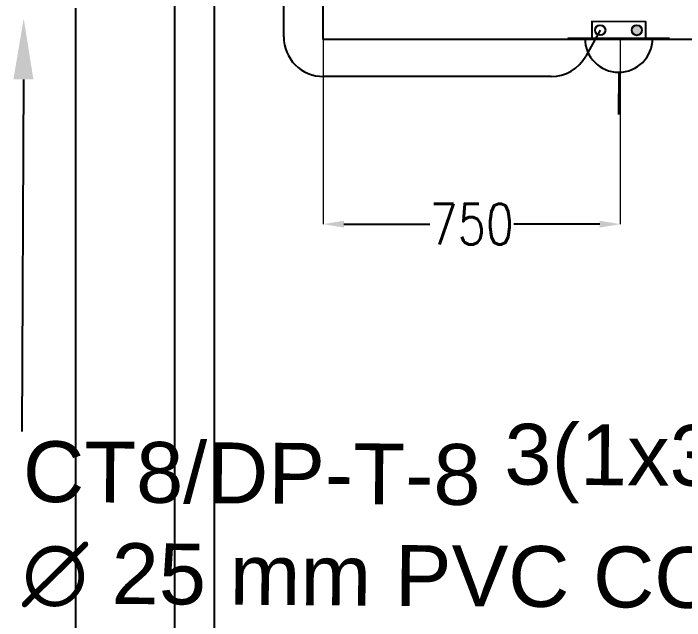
# Model space of a CAD drawing. Extents: x -678889171 to 586587, y -792238163 to 335485.
# Drawn here: x 81839 to 83534, y 42699 to 44232 of the extents above; entities that cross this region are included whole.
import ezdxf
from ezdxf import colors
from ezdxf.entities.mleader import LeaderData, LeaderLine
from ezdxf.math import Vec2, Vec3

# ---------------------------------------------------------------- set-up
doc = ezdxf.new("R2010")
doc.units = 0
doc.header["$MEASUREMENT"] = 0
doc.layers.get('Defpoints').update_dxf_attribs({"color": 252})
for name, color, linetype in [('1', 8, 'Continuous'), ('E-POW-BLOCK', 4, 'Continuous'), ('E-POW-WIR-NO', 4, 'Continuous'), ('E-TEXT', 3, 'Continuous'), ('loop line emped', 1, 'Continuous'), ('XR-Typ26$0$XR-A-TYP-2-3-4-5-6-7-8-9-10$0$A-WALL', 252, 'Continuous')]:
    doc.layers.add(name, color=color, linetype=linetype)
doc.styles.get("Standard").update_dxf_attribs({"font": 'arial.ttf'})
doc.styles.add('Work$0$E-M.MODUL', font='romans.shx', dxfattribs={"width": 0.8})
doc.dimstyles.new('Work$0$S-DIM', dxfattribs={"dimscale": 500, "dimtxt": 0.2065, "dimasz": 0.104, "dimexe": 0, "dimexo": 0, "dimgap": 0, "dimtad": 0, "dimdec": 0, "dimzin": 0, "dimdsep": 46, "dimtxsty": 'Work$0$E-M.MODUL', "dimcen": 0.25, "dimclrd": 5, "dimclre": 5, "dimclrt": 1, "dimadec": 0, "dimazin": 0, "dimtfac": 1, "dimtdec": 0, "dimtofl": 0, "dimtmove": 0, "dimatfit": 3, "dimfxl": 1, "dimtolj": 1, "dimtzin": 0, "dimlwe": 13, "dimarcsym": 0})

# ---------------------------------------------------------------- blocks, each defined once
blk = doc.blocks.new('*D2938')
at = {"layer": '1', "color": 5, "lineweight": 13, "transparency": 16777216}
for p, q in [((82621.38317476228, 44165.88297861034), (82621.38317476228, 43699.70830808434)), ((83371.38317476228, 44165.88296407022), (83371.38317476228, 43699.70830808434))]:
    blk.add_line(p, q, dxfattribs=at)
at = {"layer": '1', "color": 5, "lineweight": -2, "transparency": 16777216}
for p, q in [((82673.38317476228, 43699.70830808434), (82890.18317476228, 43699.70830808434)), ((83319.38317476228, 43699.70830808434), (83102.58317476227, 43699.70830808434))]:
    blk.add_line(p, q, dxfattribs=at)
at = {"layer": '1', "color": 5, "transparency": 16777216}
for points in [[(82673.38317476228, 43708.37497475101), (82673.38317476228, 43691.04164141768), (82621.38317476228, 43699.70830808434)], [(83319.38317476228, 43708.37497475101), (83319.38317476228, 43691.04164141768), (83371.38317476228, 43699.70830808434)]]:
    blk.add_solid(points, dxfattribs=at)
at = {"layer": 'Defpoints', "color": 0, "transparency": 16777216}
for p in [(82621.38317476228, 44165.88297861034), (83371.38317476228, 44165.88296407022), (83371.38317476228, 43699.70830808434)]:
    blk.add_point(p, dxfattribs=at)
at = {"layer": '1', "color": 1, "transparency": 16777216, "insert": (82996.38317476228, 43699.70830808434), "char_height": 103.25, "attachment_point": 5, "style": 'Work$0$E-M.MODUL'}
blk.add_mtext('\\A1;750', dxfattribs=at)
blk = doc.blocks.new('SO1')
at = {"layer": 'E-POW-BLOCK'}
h = blk.add_hatch(color=3, dxfattribs=at)
h.dxf.hatch_style = 1
edge = h.paths.add_edge_path()
edge.add_arc((-0.1064295025979398, -0.04814632734824666), 0.03025259035537483, 0, 360)
at = {"layer": 'E-POW-BLOCK', "color": 3}
for p, q in [((1.42e-14, 0.2000001000000597), (0, 0.4500002250000599)), ((-0.3000001499999971, 7.11e-14), (0.3000001499999971, 1.42e-14))]:
    blk.add_line(p, q, dxfattribs=at)
blk.add_lwpolyline([(0.1593095883453804, 4.265338082731773e-14), (-0.1593095883453804, 4.265338082731773e-14), (-0.1593095883453804, -0.09876317676643645), (0.1593095883453804, -0.09876317676643645)], close=True, dxfattribs=at)
for centre in [(-0.1064295025979398, -0.04814632734824666), (0.1096454942411166, -0.04814632734824666)]:
    blk.add_circle(centre, 0.03025259035537483, dxfattribs=at)
blk.add_arc((0, 1.42e-14), 0.2000001000000001, 0, 179.9999999999979, dxfattribs=at)

msp = doc.modelspace()

# ---------------------------------------------------------------- linework, layer by layer
at = {"layer": 'E-POW-WIR-NO'}
for p, q in [((82521.3831714374, 44172.32386893276), (82521.3831714374, 45527.11712153754)), ((83320.68025526541, 44189.36492406114, 2.591460785352504e-06), (83284.20319785128, 44123.74049619125, 2.040404858700412e-06)), ((83196.79829127315, 44072.32416842381), (82621.38322348523, 44072.32386893278))]:
    msp.add_line(p, q, dxfattribs=at)
msp.add_arc((82621.3831714374, 44172.32386893276), 100, 180, 270.0000298220467, dxfattribs=at)
at = {"layer": 'E-POW-WIR-NO', "extrusion": (1.152418851956186e-14, -2.214153692771085e-08, 0.9999999999999999)}
msp.add_arc((83196.79823922532, 44172.32416842379, -0.000974926064943591), 100, 270.0000298220467, 330.932693267716, dxfattribs=at)
at = {"layer": 'loop line emped', "color": 3}
for p, q in [((82345.92297393366, 46096.04898876994, 6.272497776974029e-06), (82345.90545712647, 39575.66572927952, 4.943163633761016e-05)), ((82245.91005245326, 45996.04925742606, 6.054178943920574e-06), (82245.9054761109, 39613.0092683989, 4.356591445600633e-05)), ((81995.90548263522, 44244.50691297551, 2.126625887194367e-06), (81995.90548263528, 39643.00934009332, 2.985004036434868e-05))]:
    msp.add_line(p, q, dxfattribs=at)
at = {"layer": 'XR-Typ26$0$XR-A-TYP-2-3-4-5-6-7-8-9-10$0$A-WALL'}
for p, q in [((82621.38317476226, 44165.88297861034), (82621.3823621738, 45727.1172220874)), ((84811.3834429491, 44165.8829361532), (82621.38317476226, 44165.88297861034))]:
    msp.add_line(p, q, dxfattribs=at)

# ---------------------------------------------------------------- block references
at = {"layer": 'E-POW-BLOCK', "xscale": 427.5336916951257, "yscale": 427.5336916951257, "zscale": 427.5336916951257, "rotation": 179.8817248676906}
msp.add_blockref('SO1', (83367.5148066268, 44168.68402287475, 2.591460782206993e-06), dxfattribs=at)

# ---------------------------------------------------------------- dimensions: what is measured, and where the dimension line sits
at = {"layer": '1', "color": 4}
dim = msp.add_linear_dim(base=(83371.38317476228, 43699.70830808434), p1=(82621.38317476228, 44165.88297861034), p2=(83371.38317476228, 44165.88296407022), dimstyle='Work$0$S-DIM', dxfattribs=at)
dim.commit()
dim.dimension.update_dxf_attribs({"geometry": '*D2938', "text_midpoint": (82996.38317476228, 43699.70830808434)})

# ---------------------------------------------------------------- leaders
at = {"layer": 'E-TEXT', "color": 30}
ml = msp.add_multileader_mtext('Standard', dxfattribs=at)
ml.set_content('\\C30;CT8/DP-T-8 {\\A1;3(1x3)mm\\H0.7x;\\S2^ ;\\H1.42857x; \\P∅ 25 mm PVC CONDUIT}', color=3)
ml.set_leader_properties(color=30)
ml.build(insert=Vec2(0, 0))
ml.multileader.update_dxf_attribs({"text_right_attachment_type": 6, "dogleg_length": 0.2763936738358556, "arrow_head_size": 153.5520410199195, "scale": 2})
ctx = ml.context
ctx.base_point, ctx.scale, ctx.char_height, ctx.arrow_head_size, ctx.landing_gap_size, ctx.plane_origin, ctx.plane_x_axis, ctx.plane_y_axis = Vec3(81860.48336282757, 43176.71524452469, -3.126741040593422e-06), 2, 153.5520410199195, 153.5520410199195, 3.071040820398391, Vec3(76984.77793263565, 53702.91502915432, 3.002929201347315e-05), Vec3(0.999976866597217, -0.00680193137365684, 3.477911888746864e-09), Vec3(0.006801931373656824, 0.999976866597217, 4.799668914001097e-09)
ctx.right_attachment = 6
notes = []
notes.append((ctx, [(0, (1, 1, 0), (81859.93058826774, 43176.71900454629, -3.128663586281838e-06), (0.999976866597217, -0.00680193137365684, 3.477911888746864e-09), 0.5527873476717116, [(1, [(81864.94629903618, 44218.68540208723, 1.865272696770714e-06)], 0, [])])]))
ctx.mtext.insert, ctx.mtext.text_direction, ctx.mtext.rotation, ctx.mtext.width, ctx.mtext.defined_height, ctx.mtext.flow_direction, ctx.mtext.extrusion = Vec3(81864.09757505573, 43256.55841977897, -2.732730296897754e-06), Vec3(0.999976866597217, -0.006801931373656839, 3.477911888746863e-09), 6.276383323354838, 3689.840183907986, 503.608197250026, 5, Vec3(-3.510478451379605e-09, -4.775901363335934e-09, 1)
for ctx, leaders in notes:
    for number, flags, end, landing, length, lines in leaders:
        leader = LeaderData()
        leader.index, (leader.has_last_leader_line, leader.has_dogleg_vector, leader.attachment_direction) = number, flags
        leader.last_leader_point, leader.dogleg_vector, leader.dogleg_length = Vec3(end), Vec3(landing), length
        for number, points, colour, breaks in lines:
            line = LeaderLine()
            line.index, line.vertices, line.color, line.breaks = number, Vec3.list(points), colors.encode_raw_color(colour), breaks
            leader.lines.append(line)
        ctx.leaders.append(leader)

doc.saveas('drawing.dxf')
